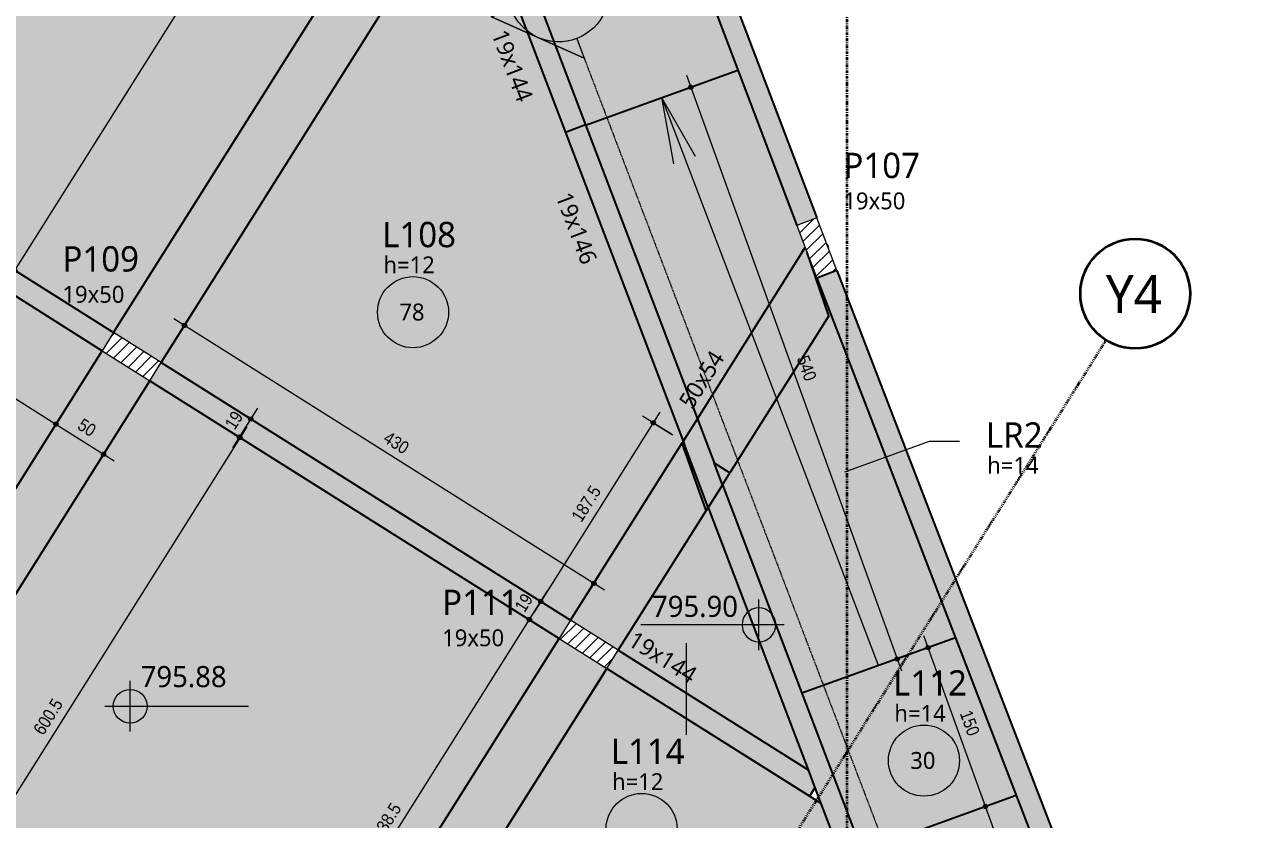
# Model space of a CAD drawing. Extents: x -2131 to 52870, y -3196 to 88043.
# Drawn here: x 42851 to 43948, y 2342 to 3048 of the extents above; entities that cross this region are included whole.
import ezdxf

# ---------------------------------------------------------------- set-up
doc = ezdxf.new("R2010")
doc.units = 0
for name, pattern in [('Centro de 6 mm', [1.32, 0.6, -0.24, 0.24, -0.24]), ('Dash dot', [1.5875, 0.635, -0.47625, 0, -0.47625]), ('Traço', [0.635, 0.3175, -0.3175])]:
    doc.linetypes.add(name, pattern=pattern)
for name, color, linetype, lineweight in [('A-ANNO-DIMS', 7, 'Continuous', 9), ('A-ANNO-DIMS-75', 7, 'Continuous', 9), ('A-DETL-GENF', 7, 'Continuous', 18), ('A-DETL-THIN', 7, 'Continuous', 25), ('A-FLOR', 7, 'Continuous', 25), ('A-FLOR-IDEN', 7, 'Continuous', 9), ('G-ANNO-DIMS', 7, 'Continuous', 9), ('G-ANNO-SYMB', 7, 'Continuous', 9), ('S-BEAM', 7, 'Continuous', 25), ('S-BEAM-HDLN', 7, 'Traço', 25), ('S-BEAM-IDEN', 7, 'Continuous', 9), ('S-COLS', 7, 'Continuous', 25), ('S-COLS-IDEN', 7, 'Continuous', 9), ('S-GRID', 7, 'Continuous', 9), ('S-GRID-IDEN', 7, 'Continuous', 9)]:
    doc.layers.add(name, color=color, linetype=linetype, lineweight=lineweight)
doc.layers.add('A-DETL', color=7, linetype='Continuous', lineweight=18, true_color=0x00a600)
doc.styles.add('Fira Sans_3', font='', dxfattribs={"width": 0.9, "height": 11.25})
doc.styles.add('Gadugi', font='gadugi.ttf', dxfattribs={"height": 15})
doc.styles.add('Gadugi_6', font='gadugi.ttf', dxfattribs={"height": 22.5})
doc.styles.add('Gadugi_8', font='gadugi.ttf', dxfattribs={"height": 18.75})
doc.styles.add('Gadugi_9', font='gadugi.ttf', dxfattribs={"height": 33.75})
doc.styles.get('Fira Sans_3').set_extended_font_data('Fira Sans')
doc.dimstyles.new('PED_1_5mm_ESQ_3', dxfattribs={"dimscale": 30.48, "dimtxt": 15.344768, "dimasz": 0.492126, "dimexe": 0.369094, "dimexo": 0.369094, "dimgap": 0.073819, "dimtad": 1, "dimdec": 1, "dimrnd": 0.5, "dimdsep": 46, "dimtxsty": 'Fira Sans_3', "dimblk1": 'DOTSMALL', "dimblk2": 'DOTSMALL', "dimsah": 1, "dimcen": 0.09, "dimdle": 0.369094, "dimazin": 0, "dimtfac": 1, "dimtdec": 4, "dimtix": 1, "dimtmove": 0, "dimatfit": 3, "dimfxl": 1, "dimtvp": 1, "dimtolj": 1, "dimtzin": 0, "dimarcsym": 2})
doc.dimstyles.new('PED_1_5mm_ESQ_7', dxfattribs={"dimscale": 30.48, "dimtxt": 15.344768, "dimasz": 0.492126, "dimexe": 0.369094, "dimexo": 0.369094, "dimgap": 0.073819, "dimtad": 1, "dimdec": 1, "dimrnd": 0.5, "dimdsep": 46, "dimtxsty": 'Fira Sans_3', "dimblk1": 'DOTSMALL', "dimblk2": 'DOTSMALL', "dimsah": 1, "dimcen": 0.09, "dimdle": 0.369094, "dimazin": 0, "dimtfac": 1, "dimtdec": 4, "dimtix": 1, "dimtmove": 0, "dimatfit": 3, "dimfxl": 1, "dimtvp": 1, "dimtolj": 1, "dimtzin": 0, "dimarcsym": 2})
pattern_1 = [(45, (44240.043, 0), (-5.3033, 5.3033), [])]

# ---------------------------------------------------------------- blocks, each defined once
blk = doc.blocks.new('Corte - M_Cabeça do corte - Preenchida-2060824-PL C 001 - FORMA DO TÉRREO')
at = {"layer": 'G-ANNO-SYMB'}
h = blk.add_hatch(color=256, dxfattribs=at)
edge = h.paths.add_edge_path(flags=0)
edge.add_line((-0.6, 0.849), (-0.6, 0.6))
edge.add_arc((-0.6, 0), 0.6, 90, 135)
edge.add_line((-1.024, 0.424), (-0.6, 0.849))
h = blk.add_hatch(color=256, dxfattribs=at)
edge = h.paths.add_edge_path(flags=0)
edge.add_line((-0.6, 0.849), (-0.176, 0.424))
edge.add_arc((-0.6, 0), 0.6, 45, 90)
edge.add_line((-0.6, 0.6), (-0.6, 0.849))
h = blk.add_hatch(color=256, dxfattribs=at)
edge = h.paths.add_edge_path(flags=0)
edge.add_line((-1.449, 0), (-1.024, 0.424))
edge.add_arc((-0.6, 0), 0.6, 135, 180)
edge.add_line((-1.2, 0), (-1.449, 0))
h = blk.add_hatch(color=256, dxfattribs=at)
edge = h.paths.add_edge_path(flags=0)
edge.add_line((0.249, 0), (0, 0))
edge.add_arc((-0.6, 0), 0.6, 360, 405)
edge.add_line((-0.176, 0.424), (0.249, 0))
for p, q in [((-0.6, 0.849), (-1.449, 0)), ((-0.6, 0.849), (-1.024, 0.424)), ((-0.6, 0.849), (0.249, 0)), ((-0.6, 0.6), (-0.6, 0.849)), ((-0.6, 0.849), (-0.6, 0.6)), ((-0.176, 0.424), (-0.6, 0.849)), ((-1.024, 0.424), (-1.449, 0)), ((0.249, 0), (-0.176, 0.424)), ((-1.449, 0), (-1.2, 0)), ((0, 0), (0.249, 0)), ((-1.2, 0), (-1.449, 0)), ((0, 0), (0.249, 0))]:
    blk.add_line(p, q, dxfattribs=at)
for start, end in [(360, 180), (90, 135), (45, 90), (135, 180), (360, 45), (180, 360)]:
    blk.add_arc((-0.6, 0), 0.6, start, end, dxfattribs=at)
blk = doc.blocks.new('PED_TAG_LAJE_R03 - TÍTULO_ESPESSURA_REBAIXO-2582888-PL C 001 - FORMA DO TÉRREO')
at = {"layer": 'A-FLOR-IDEN'}
blk.add_circle((-0.108, -0.761), 0.421, dxfattribs=at)
blk = doc.blocks.new('Elevações de ponto - M_Cota de elevação - Alvo preenchido-10609-PL C 001 - FORMA DO TÉRREO')
at = {"layer": 'G-ANNO-DIMS'}
h = blk.add_hatch(color=256, dxfattribs=at)
edge = h.paths.add_edge_path(flags=0)
edge.add_line((0, 0), (-0.2, 0))
edge.add_arc((0, 0), 0.2, 90, 180, ccw=False)
edge.add_line((0, 0.2), (0, 0))
h = blk.add_hatch(color=256, dxfattribs=at)
edge = h.paths.add_edge_path(flags=0)
edge.add_line((0, 0), (0.2, 0))
edge.add_arc((0, 0), 0.2, 270, 360, ccw=False)
edge.add_line((0, -0.2), (0, 0))
for p, q in [((0, -0.3), (0, 0.3)), ((-0.3, 0), (1.4, 0))]:
    blk.add_line(p, q, dxfattribs=at)
blk.add_circle((0, 0), 0.2, dxfattribs=at)
blk = doc.blocks.new('Eixo - Y4-2173033-PL C 001 - FORMA DO TÉRREO')
at = {"layer": 'S-GRID-IDEN', "color": 32, "lineweight": 35, "true_color": 0xe46c0a}
blk.add_circle((0, 0), 0.65, dxfattribs=at)
blk = doc.blocks.new('DIMBLOCK282-PL C 001 - FORMA DO TÉRREO')
at = {"layer": 'A-ANNO-DIMS-75', "transparency": 16777216}
h = blk.add_hatch(color=256, dxfattribs=at)
edge = h.paths.add_edge_path(flags=0)
edge.add_arc((43042, 2681.5), 1.88, 0, 360)
h = blk.add_hatch(color=256, dxfattribs=at)
edge = h.paths.add_edge_path(flags=0)
edge.add_arc((42722.1, 2173.1), 1.87, 0, 360)
for p, q in [((42971.4, 2725.9), (43051.6, 2675.5)), ((43042, 2681.5), (42971.4, 2725.9)), ((43048, 2691), (42722.1, 2173.1)), ((42651.4, 2217.5), (42731.6, 2167.1)), ((42722.1, 2173.1), (42651.4, 2217.5))]:
    blk.add_line(p, q, dxfattribs=at)
for centre, radius in [((43042, 2681.5), 1.88), ((42722.1, 2173.1), 1.87)]:
    blk.add_circle(centre, radius, dxfattribs=at)
at = {"layer": 'A-ANNO-DIMS-75', "color": 0, "transparency": 16777216, "insert": (42857.7, 2422.1), "char_height": 11.25, "width": 41.549, "attachment_point": 1, "rotation": 57.8147, "line_spacing_factor": 1.049215, "style": 'Fira Sans_3'}
blk.add_mtext('600.5', dxfattribs=at)
blk = doc.blocks.new('_DotSmall')
at = {"color": 0, "linetype": 'ByBlock', "const_width": 0.5}
blk.add_lwpolyline([(-0.0625, 0, 1), (0.0625, 0, 1)], format="xyb", close=True, dxfattribs=at)
blk = doc.blocks.new('DIMBLOCK286-PL C 001 - FORMA DO TÉRREO')
at = {"layer": 'A-ANNO-DIMS-75', "transparency": 16777216}
h = blk.add_hatch(color=256, dxfattribs=at)
edge = h.paths.add_edge_path(flags=0)
edge.add_arc((43299.2, 2519.7), 1.88, 0, 360)
h = blk.add_hatch(color=256, dxfattribs=at)
edge = h.paths.add_edge_path(flags=0)
edge.add_arc((43065.7, 2148.7), 1.87, 0, 360)
for p, q in [((43316.2, 2508.9), (43289.6, 2525.6)), ((43065.7, 2148.7), (43299.2, 2519.7)), ((43299.2, 2519.7), (43316.2, 2508.9)), ((43073, 2144.1), (43056.2, 2154.7)), ((43065.7, 2148.7), (43073, 2144.1))]:
    blk.add_line(p, q, dxfattribs=at)
for centre, radius in [((43299.2, 2519.7), 1.88), ((43065.7, 2148.7), 1.87)]:
    blk.add_circle(centre, radius, dxfattribs=at)
at = {"layer": 'A-ANNO-DIMS-75', "color": 0, "transparency": 16777216, "insert": (43158.4, 2329.4), "char_height": 11.25, "width": 40.369, "attachment_point": 1, "rotation": 57.8147, "line_spacing_factor": 1.049215, "style": 'Fira Sans_3'}
blk.add_mtext('438.5', dxfattribs=at)
blk = doc.blocks.new('DIMBLOCK287-PL C 001 - FORMA DO TÉRREO')
at = {"layer": 'A-ANNO-DIMS-75', "transparency": 16777216}
h = blk.add_hatch(color=256, dxfattribs=at)
edge = h.paths.add_edge_path(flags=0)
edge.add_arc((43309.3, 2535.7), 1.88, 0, 360)
h = blk.add_hatch(color=256, dxfattribs=at)
edge = h.paths.add_edge_path(flags=0)
edge.add_arc((43299.2, 2519.7), 1.88, 0, 360)
for p, q in [((43299.2, 2519.7), (43315.3, 2545.3)), ((43316.6, 2531.2), (43299.8, 2541.7)), ((43309.3, 2535.7), (43316.6, 2531.2)), ((43316.2, 2508.9), (43289.6, 2525.6)), ((43299.2, 2519.7), (43316.2, 2508.9))]:
    blk.add_line(p, q, dxfattribs=at)
for centre in [(43309.3, 2535.7), (43299.2, 2519.7)]:
    blk.add_circle(centre, 1.88, dxfattribs=at)
at = {"layer": 'A-ANNO-DIMS-75', "color": 0, "transparency": 16777216, "insert": (43285.4, 2531.3), "char_height": 11.25, "width": 16.761, "attachment_point": 1, "rotation": 57.8147, "line_spacing_factor": 1.049215, "style": 'Fira Sans_3'}
blk.add_mtext('19', dxfattribs=at)
blk = doc.blocks.new('DIMBLOCK288-PL C 001 - FORMA DO TÉRREO')
at = {"layer": 'A-ANNO-DIMS-75', "transparency": 16777216}
h = blk.add_hatch(color=256, dxfattribs=at)
edge = h.paths.add_edge_path(flags=0)
edge.add_arc((42449.9, 2963), 1.88, 0, 360)
h = blk.add_hatch(color=256, dxfattribs=at)
edge = h.paths.add_edge_path(flags=0)
edge.add_arc((42878.5, 2693.3), 1.87, 0, 360)
for p, q in [((42440.4, 2969), (42878.5, 2693.3)), ((42445.3, 2955.7), (42455.9, 2972.5)), ((42449.9, 2963), (42445.3, 2955.7)), ((42873.9, 2686), (42884.5, 2702.8)), ((42878.5, 2693.3), (42873.9, 2686))]:
    blk.add_line(p, q, dxfattribs=at)
for centre, radius in [((42449.9, 2963), 1.88), ((42878.5, 2693.3), 1.87)]:
    blk.add_circle(centre, radius, dxfattribs=at)
at = {"layer": 'A-ANNO-DIMS-75', "color": 0, "transparency": 16777216, "insert": (42659.4, 2852.2), "char_height": 11.25, "width": 40.605, "attachment_point": 1, "rotation": 327.8147, "line_spacing_factor": 1.049215, "style": 'Fira Sans_3'}
blk.add_mtext('506.5', dxfattribs=at)
blk = doc.blocks.new('DIMBLOCK289-PL C 001 - FORMA DO TÉRREO')
at = {"layer": 'A-ANNO-DIMS-75', "transparency": 16777216}
h = blk.add_hatch(color=256, dxfattribs=at)
edge = h.paths.add_edge_path(flags=0)
edge.add_arc((42878.5, 2693.3), 1.87, 0, 360)
h = blk.add_hatch(color=256, dxfattribs=at)
edge = h.paths.add_edge_path(flags=0)
edge.add_arc((42920.8, 2666.6), 1.87, 0, 360)
for p, q in [((42873.9, 2686), (42884.5, 2702.8)), ((42878.5, 2693.3), (42873.9, 2686)), ((42878.5, 2693.3), (42930.3, 2660.6)), ((42916.2, 2659.4), (42926.8, 2676.2)), ((42920.8, 2666.6), (42916.2, 2659.4))]:
    blk.add_line(p, q, dxfattribs=at)
for centre in [(42878.5, 2693.3), (42920.8, 2666.6)]:
    blk.add_circle(centre, 1.87, dxfattribs=at)
at = {"layer": 'A-ANNO-DIMS-75', "color": 0, "transparency": 16777216, "insert": (42902.7, 2699.1), "char_height": 11.25, "width": 18.414, "attachment_point": 1, "rotation": 327.8147, "line_spacing_factor": 1.049215, "style": 'Fira Sans_3'}
blk.add_mtext('50', dxfattribs=at)
blk = doc.blocks.new('DIMBLOCK292-PL C 001 - FORMA DO TÉRREO')
at = {"layer": 'A-ANNO-DIMS-75', "transparency": 16777216}
h = blk.add_hatch(color=256, dxfattribs=at)
edge = h.paths.add_edge_path(flags=0)
edge.add_arc((43209, 3412.6), 1.88, 0, 360)
h = blk.add_hatch(color=256, dxfattribs=at)
edge = h.paths.add_edge_path(flags=0)
edge.add_arc((42842.1, 2829.7), 1.88, 0, 360)
for p, q in [((42842.1, 2829.7), (43209, 3412.6)), ((43329.3, 3336.9), (43199.5, 3418.6)), ((43209, 3412.6), (43329.3, 3336.9)), ((42849.4, 2825.1), (42832.6, 2835.7)), ((42842.1, 2829.7), (42849.4, 2825.1))]:
    blk.add_line(p, q, dxfattribs=at)
for centre in [(43209, 3412.6), (42842.1, 2829.7)]:
    blk.add_circle(centre, 1.88, dxfattribs=at)
at = {"layer": 'A-ANNO-DIMS-75', "color": 0, "transparency": 16777216, "insert": (43001.4, 3116.2), "char_height": 11.25, "width": 41.077, "attachment_point": 1, "rotation": 57.8147, "line_spacing_factor": 1.049215, "style": 'Fira Sans_3'}
blk.add_mtext('688.5', dxfattribs=at)
blk = doc.blocks.new('DIMBLOCK317-PL C 001 - FORMA DO TÉRREO')
at = {"layer": 'A-ANNO-DIMS-75', "transparency": 16777216}
h = blk.add_hatch(color=256, dxfattribs=at)
edge = h.paths.add_edge_path(flags=0)
edge.add_arc((43051.6, 2697.9), 1.88, 0, 360)
h = blk.add_hatch(color=256, dxfattribs=at)
edge = h.paths.add_edge_path(flags=0)
edge.add_arc((43041.5, 2681.8), 1.88, 0, 360)
for p, q in [((43057.6, 2707.4), (43035.5, 2672.3)), ((43044.4, 2702.5), (43061.2, 2691.9)), ((43051.6, 2697.9), (43044.4, 2702.5)), ((43034.2, 2686.4), (43051, 2675.8)), ((43041.5, 2681.8), (43034.2, 2686.4))]:
    blk.add_line(p, q, dxfattribs=at)
for centre in [(43051.6, 2697.9), (43041.5, 2681.8)]:
    blk.add_circle(centre, 1.88, dxfattribs=at)
at = {"layer": 'A-ANNO-DIMS-75', "color": 0, "transparency": 16777216, "insert": (43027.8, 2693.4), "char_height": 11.25, "width": 16.761, "attachment_point": 1, "rotation": 57.8156, "line_spacing_factor": 1.049215, "style": 'Fira Sans_3'}
blk.add_mtext('19', dxfattribs=at)
blk = doc.blocks.new('DIMBLOCK318-PL C 001 - FORMA DO TÉRREO')
at = {"layer": 'A-ANNO-DIMS-75', "transparency": 16777216}
h = blk.add_hatch(color=256, dxfattribs=at)
edge = h.paths.add_edge_path(flags=0)
edge.add_arc((42992.7, 2780.9), 1.87, 0, 360)
h = blk.add_hatch(color=256, dxfattribs=at)
edge = h.paths.add_edge_path(flags=0)
edge.add_arc((43356.5, 2551.9), 1.87, 0, 360)
for p, q in [((43366, 2545.9), (42983.2, 2786.9)), ((42997.3, 2788.2), (42986.7, 2771.4)), ((42992.7, 2780.9), (42997.3, 2788.2)), ((43361.1, 2559.2), (43350.5, 2542.4)), ((43356.5, 2551.9), (43361.1, 2559.2))]:
    blk.add_line(p, q, dxfattribs=at)
for centre in [(42992.7, 2780.9), (43356.5, 2551.9)]:
    blk.add_circle(centre, 1.87, dxfattribs=at)
at = {"layer": 'A-ANNO-DIMS-75', "color": 0, "transparency": 16777216, "insert": (43174.4, 2687.6), "char_height": 11.25, "width": 27.621, "attachment_point": 1, "rotation": 327.8147, "line_spacing_factor": 1.049215, "style": 'Fira Sans_3'}
blk.add_mtext('430', dxfattribs=at)
blk = doc.blocks.new('DIMBLOCK319-PL C 001 - FORMA DO TÉRREO')
at = {"layer": 'A-ANNO-DIMS-75', "transparency": 16777216}
h = blk.add_hatch(color=256, dxfattribs=at)
edge = h.paths.add_edge_path(flags=0)
edge.add_arc((43409.2, 2694.5), 1.88, 0, 360)
h = blk.add_hatch(color=256, dxfattribs=at)
edge = h.paths.add_edge_path(flags=0)
edge.add_arc((43309.3, 2535.7), 1.88, 0, 360)
for p, q in [((43415.2, 2704), (43303.3, 2526.2)), ((43426.2, 2683.8), (43399.7, 2700.5)), ((43409.2, 2694.5), (43426.2, 2683.8)), ((43302, 2540.3), (43318.8, 2529.7)), ((43309.3, 2535.7), (43302, 2540.3))]:
    blk.add_line(p, q, dxfattribs=at)
for centre in [(43409.2, 2694.5), (43309.3, 2535.7)]:
    blk.add_circle(centre, 1.88, dxfattribs=at)
at = {"layer": 'A-ANNO-DIMS-75', "color": 0, "transparency": 16777216, "insert": (43335.8, 2611.3), "char_height": 11.25, "width": 37.772, "attachment_point": 1, "rotation": 57.8156, "line_spacing_factor": 1.049215, "style": 'Fira Sans_3'}
blk.add_mtext('187.5', dxfattribs=at)
blk = doc.blocks.new('DIMBLOCK560-PL C 001 - FORMA DO TÉRREO')
at = {"layer": 'A-ANNO-DIMS-75', "transparency": 16777216}
h = blk.add_hatch(color=256, dxfattribs=at)
edge = h.paths.add_edge_path(flags=0)
edge.add_arc((43442.6, 2992.6), 1.87, 0, 360)
h = blk.add_hatch(color=256, dxfattribs=at)
edge = h.paths.add_edge_path(flags=0)
edge.add_arc((43625.9, 2484.7), 1.87, 0, 360)
for p, q in [((43434.5, 2989.7), (43453.2, 2996.5)), ((43438.8, 3003.2), (43629.7, 2474.1)), ((43442.6, 2992.6), (43434.5, 2989.7)), ((43617.8, 2481.8), (43636.5, 2488.5)), ((43625.9, 2484.7), (43617.8, 2481.8))]:
    blk.add_line(p, q, dxfattribs=at)
for centre in [(43442.6, 2992.6), (43625.9, 2484.7)]:
    blk.add_circle(centre, 1.87, dxfattribs=at)
at = {"layer": 'A-ANNO-DIMS-75', "color": 0, "transparency": 16777216, "insert": (43547.1, 2755.6), "char_height": 11.25, "width": 27.621, "attachment_point": 1, "rotation": 289.8477, "line_spacing_factor": 1.049215, "style": 'Fira Sans_3'}
blk.add_mtext('540', dxfattribs=at)
blk = doc.blocks.new('DIMBLOCK561-PL C 001 - FORMA DO TÉRREO')
at = {"layer": 'A-ANNO-DIMS-75', "transparency": 16777216}
h = blk.add_hatch(color=256, dxfattribs=at)
edge = h.paths.add_edge_path(flags=0)
edge.add_arc((43653.4, 2494.7), 1.87, 0, 360)
h = blk.add_hatch(color=256, dxfattribs=at)
edge = h.paths.add_edge_path(flags=0)
edge.add_arc((43704.3, 2353.6), 1.87, 0, 360)
for p, q in [((43708.2, 2343), (43649.6, 2505.2)), ((43661.5, 2497.6), (43642.8, 2490.8)), ((43653.4, 2494.7), (43661.5, 2497.6)), ((43712.4, 2356.5), (43693.8, 2349.7)), ((43704.3, 2353.6), (43712.4, 2356.5))]:
    blk.add_line(p, q, dxfattribs=at)
for centre in [(43653.4, 2494.7), (43704.3, 2353.6)]:
    blk.add_circle(centre, 1.87, dxfattribs=at)
at = {"layer": 'A-ANNO-DIMS-75', "color": 0, "transparency": 16777216, "insert": (43692, 2440.3), "char_height": 11.25, "width": 25.968, "attachment_point": 1, "rotation": 289.8477, "line_spacing_factor": 1.049215, "style": 'Fira Sans_3'}
blk.add_mtext('150', dxfattribs=at)
blk = doc.blocks.new('DIMBLOCK562-PL C 001 - FORMA DO TÉRREO')
at = {"layer": 'A-ANNO-DIMS-75', "transparency": 16777216}
h = blk.add_hatch(color=256, dxfattribs=at)
edge = h.paths.add_edge_path(flags=0)
edge.add_arc((43704.3, 2353.6), 1.87, 0, 360)
h = blk.add_hatch(color=256, dxfattribs=at)
edge = h.paths.add_edge_path(flags=0)
edge.add_arc((43887.7, 1845.6), 1.88, 0, 360)
for p, q in [((43700.5, 2364.1), (43891.5, 1835.1)), ((43696.3, 2350.6), (43714.9, 2357.4)), ((43704.3, 2353.6), (43696.3, 2350.6)), ((43879.6, 1842.7), (43898.3, 1849.5)), ((43887.7, 1845.6), (43879.6, 1842.7))]:
    blk.add_line(p, q, dxfattribs=at)
for centre, radius in [((43704.3, 2353.6), 1.87), ((43887.7, 1845.6), 1.88)]:
    blk.add_circle(centre, radius, dxfattribs=at)
at = {"layer": 'A-ANNO-DIMS-75', "color": 0, "transparency": 16777216, "insert": (43808.9, 2116.5), "char_height": 11.25, "width": 27.621, "attachment_point": 1, "rotation": 289.8477, "line_spacing_factor": 1.049215, "style": 'Fira Sans_3'}
blk.add_mtext('540', dxfattribs=at)

msp = doc.modelspace()

# ---------------------------------------------------------------- hatches: boundary and pattern name
at = {"layer": 'A-DETL-GENF', "true_color": 0x808080}
h = msp.add_hatch(dxfattribs=at)
h.set_pattern_fill('FP_5', color=8, style=0, pattern_type=2)
h.set_pattern_definition(pattern_1)
h.paths.add_polyline_path([(43554.555, 2822.982), (43572.32, 2829.72), (43554.56, 2876.46), (43536.823, 2869.731), (43546.859, 2843.27)], flags=0)
h = msp.add_hatch(dxfattribs=at)
h.set_pattern_fill('FP_5', color=8, style=0, pattern_type=2)
h.set_pattern_definition(pattern_1)
h.paths.add_polyline_path([(42961.89, 2731.913), (42972.01, 2747.993), (42929.694, 2774.626), (42919.574, 2758.545), (42961.89, 2731.913)], flags=0)
h = msp.add_hatch(dxfattribs=at)
h.set_pattern_fill('FP_5', color=8, style=0, pattern_type=2)
h.set_pattern_definition(pattern_1)
h.paths.add_polyline_path([(43368.026, 2476.309), (43378.146, 2492.389), (43335.83, 2519.022), (43325.71, 2502.941), (43368.023, 2476.31)], flags=0)
at = {"layer": 'A-FLOR', "true_color": 0xfcd5b4}
h = msp.add_hatch(color=254, dxfattribs=at)
h.paths.add_polyline_path([(42929.694, 2774.626), (43296.54, 3357.499), (42910.733, 3600.316), (42837.759, 3484.369), (42837.54, 3484.507), (42543.672, 3017.586), (42929.694, 2774.626)], flags=0)
h.paths.add_polyline_path([(43134.971, 3142.854), (43124.971, 3142.854), (43124.971, 3152.854), (43134.971, 3152.854), (43134.971, 3143.224)], flags=0)
h.paths.add_polyline_path([(42829.63, 3437.257), (42819.63, 3437.257), (42819.63, 3447.257), (42829.63, 3447.257)], flags=0)
for points in [[(43349.055, 2958.893), (43484.449, 3007.765), (43369.077, 3311.846), (43338.856, 3330.866), (43256.957, 3200.739), (43348.938, 2959.2)], [(43335.83, 2519.022), (43335.83, 2519.022), (43435.766, 2677.807), (43244.29, 3180.613), (42972.011, 2747.993), (43335.83, 2519.022)], [(42634.181, 2305.093), (42919.573, 2758.546), (42533.315, 3001.655), (42247.92, 2548.196), (42619.453, 2314.363)], [(42771.363, 1908.803), (42859.112, 2048.227), (42875.193, 2038.106), (42875.193, 2038.196), (42859.189, 2048.268), (42963.039, 2213.273), (43092.089, 2132.052), (43325.706, 2502.943), (42961.89, 2731.912), (42536.841, 2056.541), (42664.436, 1976.263), (42664.85, 1976.91), (42764.736, 1913.041)], [(43546.795, 2386.25), (43458.037, 2619.324), (43378.148, 2492.389), (43546.794, 2386.25)], [(43174.673, 2169.094), (43571.886, 2320.362), (43558.089, 2356.592), (43368.023, 2476.304), (43185.988, 2187.072)]]:
    msp.add_hatch(color=254, dxfattribs=at).paths.add_polyline_path(points, flags=0)
at = {"layer": 'A-FLOR', "true_color": 0xc7e69d}
h = msp.add_hatch(color=71, dxfattribs=at)
h.paths.add_polyline_path([(43541.261, 2454.169), (43677.681, 2503.412), (43554.56, 2822.881), (43555.191, 2823.124), (43555.157, 2823.211), (43554.555, 2822.982), (43545.986, 2845.465), (43565.218, 2789.622), (43470.704, 2639.45), (43541.058, 2454.702)], flags=0)
h.paths.add_polyline_path([(43448.433, 2697.933), (43544.244, 2850.166), (43484.449, 3007.765), (43349.055, 2958.893), (43436.569, 2729.086)], flags=0)
at = {"layer": 'A-FLOR', "true_color": 0xffffcc}
msp.add_hatch(color=7, dxfattribs=at).paths.add_polyline_path([(43594.652, 2313.968), (43731.635, 2363.414), (43677.681, 2503.412), (43541.261, 2454.169), (43592.217, 2320.362)], flags=0)
at = {"layer": 'A-FLOR', "true_color": 0xc7e69d}
h = msp.add_hatch(color=71, dxfattribs=at)
h.paths.add_polyline_path([(43786.857, 1809.245), (43925.87, 1859.423), (43802.46, 2179.641), (43704.254, 2026.158), (43783.82, 1817.221)], flags=0)
h.paths.add_polyline_path([(43927.386, 1855.49), (43925.936, 1859.252), (43915.515, 1855.49)], flags=0)
h.paths.add_polyline_path([(43682.122, 2084.275), (43780.056, 2237.414), (43777.481, 2244.204), (43777.566, 2244.236), (43731.635, 2363.414), (43594.652, 2313.968), (43681.267, 2086.52)], flags=0)
at = {"layer": 'S-BEAM', "true_color": 0xfcd5b4}
for points in [[(42972.01, 2747.993), (42988.772, 2774.626), (43338.856, 3330.866), (43296.54, 3357.499), (42929.694, 2774.626), (42961.89, 2754.362)], [(43331.182, 2952.438), (43348.938, 2959.2), (43256.957, 3200.739), (43244.29, 3180.613), (43328.724, 2958.893)], [(43536.82, 2869.731), (43554.56, 2876.536), (43469.586, 3100.503), (43451.821, 3093.763), (43534.263, 2876.47)], [(42919.573, 2758.546), (42929.694, 2774.626), (42543.671, 3017.586), (42533.551, 3001.506), (42919.573, 2758.546)], [(43564.551, 2850.203), (43564.565, 2850.208), (43564.517, 2850.292)], [(42536.832, 2056.547), (42961.88, 2731.919), (42919.573, 2758.545), (42494.568, 2083.265), (42536.813, 2056.613), (42536.788, 2056.575)], [(43325.71, 2502.941), (43335.83, 2519.022), (42972.01, 2747.993), (42961.894, 2731.91), (43325.71, 2502.942)], [(43378.147, 2492.389), (43394.909, 2519.022), (43458.037, 2619.324), (43436.569, 2675.698), (43435.043, 2676.658), (43335.831, 2519.021), (43378.146, 2492.389)], [(43470.704, 2639.45), (43477.359, 2650.025), (43463.309, 2658.868)], [(43134.406, 2105.419), (43368.023, 2476.31), (43325.701, 2502.934), (43092.089, 2132.052), (43124.335, 2111.757)], [(43548.297, 2362.855), (43558.417, 2378.936), (43378.147, 2492.389), (43368.027, 2476.309), (43546.797, 2363.799)]]:
    msp.add_hatch(color=254, dxfattribs=at).paths.add_polyline_path(points, flags=0)
at = {"layer": 'S-BEAM', "true_color": 0xe2bee7}
msp.add_hatch(color=254, dxfattribs=at).paths.add_polyline_path([(43746.773, 1861.117), (43764.529, 1867.878), (43348.938, 2959.2), (43331.182, 2952.438), (43546.797, 2386.249), (43558.417, 2378.936), (43552.911, 2370.188), (43744.198, 1867.878)], flags=0)
at = {"layer": 'S-BEAM', "true_color": 0x8fcd9b}
h = msp.add_hatch(color=113, dxfattribs=at)
h.paths.add_polyline_path([(43477.359, 2650.025), (43565.218, 2789.622), (43545.585, 2846.631), (43544.244, 2850.166), (43448.433, 2697.933), (43463.309, 2658.868), (43470.704, 2654.214)], flags=0)
h.paths.add_polyline_path([(43436.569, 2675.698), (43435.766, 2677.807), (43435.043, 2676.658), (43435.766, 2676.203)], flags=0)
at = {"layer": 'S-BEAM', "true_color": 0xfcd5b4}
h = msp.add_hatch(color=254, dxfattribs=at)
h.paths.add_polyline_path([(43935.2, 1835.213), (43938.697, 1836.561), (43934.678, 1836.569), (43935.188, 1835.245)], flags=0)
h.paths.add_polyline_path([(43933.933, 1838.501), (43933.968, 1855.571), (43947.717, 1855.571), (43572.291, 2829.709), (43571.449, 2829.39), (43554.56, 2822.881), (43777.566, 2244.236), (43795.246, 2250.942), (43812.978, 2204.192), (43795.546, 2197.58), (43933.929, 1838.512)], flags=0)
at = {"layer": 'S-COLS', "true_color": 0x808080}
msp.add_hatch(color=8, dxfattribs=at).paths.add_polyline_path([(42961.89, 2731.912), (42961.88, 2731.919), (42961.889, 2731.913)], flags=0)

# ---------------------------------------------------------------- linework, layer by layer
at = {"layer": 'A-DETL', "color": 7}
for p, q in [((43416.684, 2983.508), (43427.103, 2924.419)), ((43416.684, 2983.508), (43446.408, 2931.388)), ((43609.471, 2478.791), (43416.752, 2983.329)), ((43554.588, 2876.47), (43536.823, 2869.732)), ((43572.32, 2829.72), (43554.588, 2876.47)), ((43536.823, 2869.732), (43554.555, 2822.982)), ((43554.555, 2822.982), (43572.32, 2829.72)), ((42929.694, 2774.626), (42919.573, 2758.546)), ((42972.01, 2747.993), (42929.694, 2774.626)), ((42919.573, 2758.546), (42961.89, 2731.913)), ((42961.89, 2731.913), (42972.01, 2747.993)), ((43654.269, 2677.758), (43579.021, 2650.596)), ((43681.269, 2677.758), (43654.269, 2677.758)), ((43335.83, 2519.022), (43325.71, 2502.941)), ((43378.147, 2492.389), (43335.83, 2519.022)), ((43325.71, 2502.941), (43368.026, 2476.309)), ((43368.026, 2476.309), (43378.147, 2492.389)), ((43438.81, 2417.188), (43438.81, 2498.689))]:
    msp.add_line(p, q, dxfattribs=at)
at = {"layer": 'A-DETL-THIN'}
msp.add_line((43540.107, 2843.592), (43543.107, 2848.788), dxfattribs=at)
at = {"layer": 'A-FLOR'}
for p, q in [((43349.055, 2958.893), (43484.449, 3007.765)), ((43677.681, 2503.412), (43541.261, 2454.169)), ((43174.673, 2169.094), (43365.796, 2472.765)), ((43378.295, 2469.84), (43558.089, 2356.592)), ((43731.635, 2363.414), (43594.652, 2313.968))]:
    msp.add_line(p, q, dxfattribs=at)
at = {"layer": 'G-ANNO-DIMS'}
msp.add_line((43497.761, 2515.011), (43503.082, 2515.011), dxfattribs=at)
at = {"layer": 'G-ANNO-SYMB', "linetype": 'Centro de 6 mm'}
msp.add_line((43341.18, 3035.894), (43821.825, 1775.994), dxfattribs=at)
at = {"layer": 'S-BEAM'}
for p, q in [((42929.694, 2774.626), (43296.54, 3357.499)), ((43256.957, 3200.739), (43348.938, 2959.2)), ((42972.01, 2747.993), (43244.29, 3180.613)), ((43244.29, 3180.613), (43331.182, 2952.438)), ((43451.821, 3093.763), (43536.82, 2869.732)), ((43469.586, 3100.503), (43554.585, 2876.47)), ((42543.672, 3017.586), (42929.694, 2774.626)), ((42533.551, 3001.506), (42919.573, 2758.546)), ((43331.182, 2952.438), (43436.569, 2675.698)), ((43348.938, 2959.2), (43463.309, 2658.868)), ((43563.395, 2853.25), (43564.565, 2850.208)), ((43448.433, 2697.933), (43544.244, 2850.166)), ((43565.218, 2789.622), (43545.585, 2846.631)), ((43571.449, 2829.39), (43554.56, 2822.881)), ((43554.56, 2822.881), (43777.566, 2244.236)), ((43572.291, 2829.709), (43801.347, 2235.364)), ((43565.218, 2789.622), (43477.359, 2650.025)), ((42634.181, 2305.093), (42919.573, 2758.545)), ((42972.01, 2747.993), (43335.83, 2519.022)), ((42536.832, 2056.547), (42961.89, 2731.912)), ((42961.89, 2731.913), (43325.71, 2502.941)), ((43335.83, 2519.022), (43435.043, 2676.658)), ((43435.043, 2676.658), (43435.766, 2677.807)), ((43436.569, 2675.698), (43435.043, 2676.658)), ((43463.309, 2658.868), (43477.359, 2650.025)), ((43470.704, 2639.45), (43477.359, 2650.025)), ((43470.704, 2639.45), (43699.079, 2039.748)), ((43378.147, 2492.389), (43458.037, 2619.324)), ((43458.037, 2619.324), (43546.795, 2386.25)), ((43092.089, 2132.052), (43325.706, 2502.941)), ((43378.147, 2492.389), (43546.795, 2386.25)), ((43134.406, 2105.419), (43368.022, 2476.309)), ((43368.027, 2476.309), (43548.297, 2362.855)), ((43548.297, 2362.855), (43552.911, 2370.188)), ((43552.911, 2370.188), (43669.379, 2064.349))]:
    msp.add_line(p, q, dxfattribs=at)
at = {"layer": 'S-BEAM-HDLN', "linetype": 'Continuous'}
for p, q in [((43348.938, 2959.2), (43331.182, 2952.438)), ((43435.768, 2677.811), (43448.43, 2697.929)), ((43456.318, 2616.593), (43434.784, 2676.248)), ((43458.037, 2619.324), (43436.569, 2675.698)), ((43470.704, 2639.45), (43463.309, 2658.868)), ((43470.701, 2639.446), (43458.039, 2619.328)), ((43546.795, 2386.25), (43552.911, 2370.188))]:
    msp.add_line(p, q, dxfattribs=at)
at = {"layer": 'S-GRID', "color": 6, "linetype": 'Dash dot', "lineweight": 35, "true_color": 0xff00ff}
msp.add_line((43581.183, 3171.262), (43581.183, -1018.232), dxfattribs=at)
at = {"layer": 'S-GRID', "color": 32, "linetype": 'Dash dot', "lineweight": 35, "true_color": 0xe46c0a}
msp.add_line((43811.517, 2767.939), (42064.485, -7.881), dxfattribs=at)

# ---------------------------------------------------------------- block references
at = {"layer": 'A-FLOR-IDEN', "xscale": 74.99999999999996, "yscale": 74.99999999999996, "zscale": 74.99999999999996}
for p in [(43203.888, 2849.817), (43657.845, 2451.483), (43406.998, 2390.764)]:
    msp.add_blockref('PED_TAG_LAJE_R03 - TÍTULO_ESPESSURA_REBAIXO-2582888-PL C 001 - FORMA DO TÉRREO', p, dxfattribs=at)
at = {"layer": 'G-ANNO-DIMS', "extrusion": (0, 0, -1), "xscale": 74.99999999999996, "yscale": 74.99999999999996, "zscale": 74.99999999999996}
msp.add_blockref('Elevações de ponto - M_Cota de elevação - Alvo preenchido-10609-PL C 001 - FORMA DO TÉRREO', (-43503.082, 2515.011), dxfattribs=at)
at = {"layer": 'G-ANNO-DIMS', "xscale": 74.99999999999996, "yscale": 74.99999999999996, "zscale": 74.99999999999996}
msp.add_blockref('Elevações de ponto - M_Cota de elevação - Alvo preenchido-10609-PL C 001 - FORMA DO TÉRREO', (42944.46, 2442.69), dxfattribs=at)
at = {"layer": 'G-ANNO-SYMB', "extrusion": (0, 0, -1), "xscale": 74.99999999999996, "yscale": 74.99999999999996, "zscale": 74.99999999999996, "rotation": 249.1183772791636}
msp.add_blockref('Corte - M_Cabeça do corte - Preenchida-2060824-PL C 001 - FORMA DO TÉRREO', (-43341.18, 3035.894), dxfattribs=at)
at = {"layer": 'S-GRID-IDEN', "color": 32, "true_color": 0xe46c0a, "xscale": 74.99999999999996, "yscale": 74.99999999999996, "zscale": 74.99999999999996, "rotation": 147.8147117607286}
msp.add_blockref('Eixo - Y4-2173033-PL C 001 - FORMA DO TÉRREO', (43837.484, 2809.198), dxfattribs=at)

# ---------------------------------------------------------------- texts
at = {"layer": 'A-FLOR-IDEN', "attachment_point": 1}
for s, insert, char_height, width, style in [('L108', (43168.321, 2872.967), 22.5, 81.17086, 'Gadugi_6'), ('h=12', (43169.493, 2842.253), 15, 59.5253, 'Gadugi'), ('78', (43183.655, 2800.388), 15, 27.65822, 'Gadugi'), ('LR2', (43704.833, 2694.891), 22.5, 61.93036, 'Gadugi_6'), ('h=14', (43706.005, 2664.178), 15, 59.5253, 'Gadugi'), ('L112', (43622.278, 2474.633), 22.5, 81.17086, 'Gadugi_6'), ('h=14', (43623.45, 2443.919), 15, 59.5253, 'Gadugi'), ('L114', (43371.431, 2413.914), 22.5, 81.17086, 'Gadugi_6'), ('30', (43637.611, 2402.054), 15, 27.65822, 'Gadugi'), ('h=12', (43372.603, 2383.2), 15, 59.5253, 'Gadugi')]:
    msp.add_mtext(s, dxfattribs=dict(at, insert=insert, char_height=char_height, width=width, style=style))
at = {"layer": 'G-ANNO-DIMS', "char_height": 18.75, "width": 91.9378, "attachment_point": 1, "line_spacing_factor": 1.02016, "style": 'Gadugi_8'}
for s, insert in [('795.90', (43408.115, 2540.82)), ('795.88', (42953.778, 2478.428))]:
    msp.add_mtext(s, dxfattribs=dict(at, insert=insert))
at = {"layer": 'S-BEAM-IDEN', "char_height": 15, "attachment_point": 1, "style": 'Gadugi'}
for s, insert, width, rotation in [('19x144', (43279.225, 3045.377), 81.17086, 290.847535), ('19x146', (43336.227, 2900.962), 81.17086, 290.847535), ('50x54', (43431.116, 2713.61), 67.34175, 57.814712), ('19x144', (43393.602, 2510.296), 81.17086, 327.815577)]:
    msp.add_mtext(s, dxfattribs=dict(at, insert=insert, width=width, rotation=rotation))
at = {"layer": 'S-COLS-IDEN', "attachment_point": 1}
for s, insert, char_height, width, style in [('P107', (43578.186, 2934.369), 22.5, 84.77845, 'Gadugi_6'), ('19x50', (43578.186, 2899.135), 15, 67.34175, 'Gadugi'), ('P109', (42884.279, 2851.365), 22.5, 84.77845, 'Gadugi_6'), ('19x50', (42884.279, 2816.13), 15, 67.34175, 'Gadugi'), ('P111', (43221.684, 2546.239), 22.5, 84.77845, 'Gadugi_6'), ('19x50', (43221.684, 2511.004), 15, 67.34175, 'Gadugi')]:
    msp.add_mtext(s, dxfattribs=dict(at, insert=insert, char_height=char_height, width=width, style=style))
at = {"layer": 'S-GRID-IDEN', "color": 32, "true_color": 0xe46c0a, "insert": (43811.308, 2825.732), "char_height": 33.75, "width": 63.13289, "attachment_point": 1, "style": 'Gadugi_9'}
msp.add_mtext('Y4', dxfattribs=at)

# ---------------------------------------------------------------- dimensions: what is measured, and where the dimension line sits
at = {"layer": 'A-ANNO-DIMS'}
for base, p1, p2, angle, dimstyle, override, picture, middle in [((43208.984, 3412.604), (42839.902, 2831.141), (43338.856, 3330.866), 57.814712, 'PED_1_5mm_ESQ_3', {"dimpost": '<>', "dimfxl": 706.173754}, 'DIMBLOCK292-PL C 001 - FORMA DO TÉRREO', (43018.814, 3125.415)), ((43625.913, 2484.725), (43445.065, 2993.549), (43628.407, 2485.626), 289.847738, 'PED_1_5mm_ESQ_7', {"dimpost": '<>', "dimfxl": 540}, 'DIMBLOCK560-PL C 001 - FORMA DO TÉRREO', (43541.741, 2741.394)), ((42878.493, 2693.274), (42451.327, 2965.255), (42879.905, 2695.518), 327.814712, 'PED_1_5mm_ESQ_3', {"dimpost": '<>', "dimfxl": 506.395947}, 'DIMBLOCK288-PL C 001 - FORMA DO TÉRREO', (42668.451, 2834.89)), ((42992.706, 2780.877), (43355.11, 2549.655), (42991.294, 2778.632), 327.814712, 'PED_1_5mm_ESQ_3', {"dimpost": '<>', "dimfxl": 429.87546}, 'DIMBLOCK318-PL C 001 - FORMA DO TÉRREO', (43178.861, 2673.136)), ((42722.06, 2173.083), (42961.89, 2731.913), (42641.928, 2223.516), 57.814714, 'PED_1_5mm_ESQ_3', {"dimpost": '<>', "dimfxl": 600.701881}, 'DIMBLOCK282-PL C 001 - FORMA DO TÉRREO', (42875.297, 2431.526)), ((42920.81, 2666.641), (42879.905, 2695.518), (42922.222, 2668.886), 327.814712, 'PED_1_5mm_ESQ_3', {"dimpost": '<>', "dimfxl": 50}, 'DIMBLOCK289-PL C 001 - FORMA DO TÉRREO', (42903.898, 2686.706)), ((43041.517, 2681.799), (43053.881, 2696.467), (43043.761, 2680.387), 57.815577, 'PED_1_5mm_ESQ_3', {"dimpost": '<>', "dimfxl": 19}, 'DIMBLOCK317-PL C 001 - FORMA DO TÉRREO', (43039.76, 2694.13)), ((43309.282, 2535.73), (43435.766, 2677.807), (43311.526, 2534.317), 57.815577, 'PED_1_5mm_ESQ_3', {"dimpost": '<>', "dimfxl": 189.801971}, 'DIMBLOCK319-PL C 001 - FORMA DO TÉRREO', (43352.501, 2619.37)), ((43309.281, 2535.73), (43325.71, 2502.941), (43307.031, 2537.146), 57.814712, 'PED_1_5mm_ESQ_3', {"dimpost": '<>', "dimfxl": 38.972305}, 'DIMBLOCK287-PL C 001 - FORMA DO TÉRREO', (43297.404, 2531.981)), ((43299.161, 2519.651), (43063.434, 2150.087), (43325.71, 2502.941), 57.814712, 'PED_1_5mm_ESQ_3', {"dimpost": '<>', "dimfxl": 439.653463}, 'DIMBLOCK286-PL C 001 - FORMA DO TÉRREO', (43175.672, 2338.409)), ((43653.416, 2494.653), (43701.85, 2352.663), (43650.922, 2493.753), 289.847738, 'PED_1_5mm_ESQ_7', {"dimpost": '<>', "dimfxl": 150}, 'DIMBLOCK561-PL C 001 - FORMA DO TÉRREO', (43686.379, 2426.815)), ((43887.686, 1845.64), (43706.838, 2354.464), (43890.18, 1846.541), 289.847738, 'PED_1_5mm_ESQ_7', {"dimpost": '<>', "dimfxl": 539.999993}, 'DIMBLOCK562-PL C 001 - FORMA DO TÉRREO', (43803.514, 2102.309))]:
    dim = msp.add_linear_dim(base=base, p1=p1, p2=p2, angle=angle, dimstyle=dimstyle, override=override, dxfattribs=at)
    dim.commit()
    dim.dimension.update_dxf_attribs({"geometry": picture, "text_midpoint": middle})

doc.saveas('drawing.dxf')
